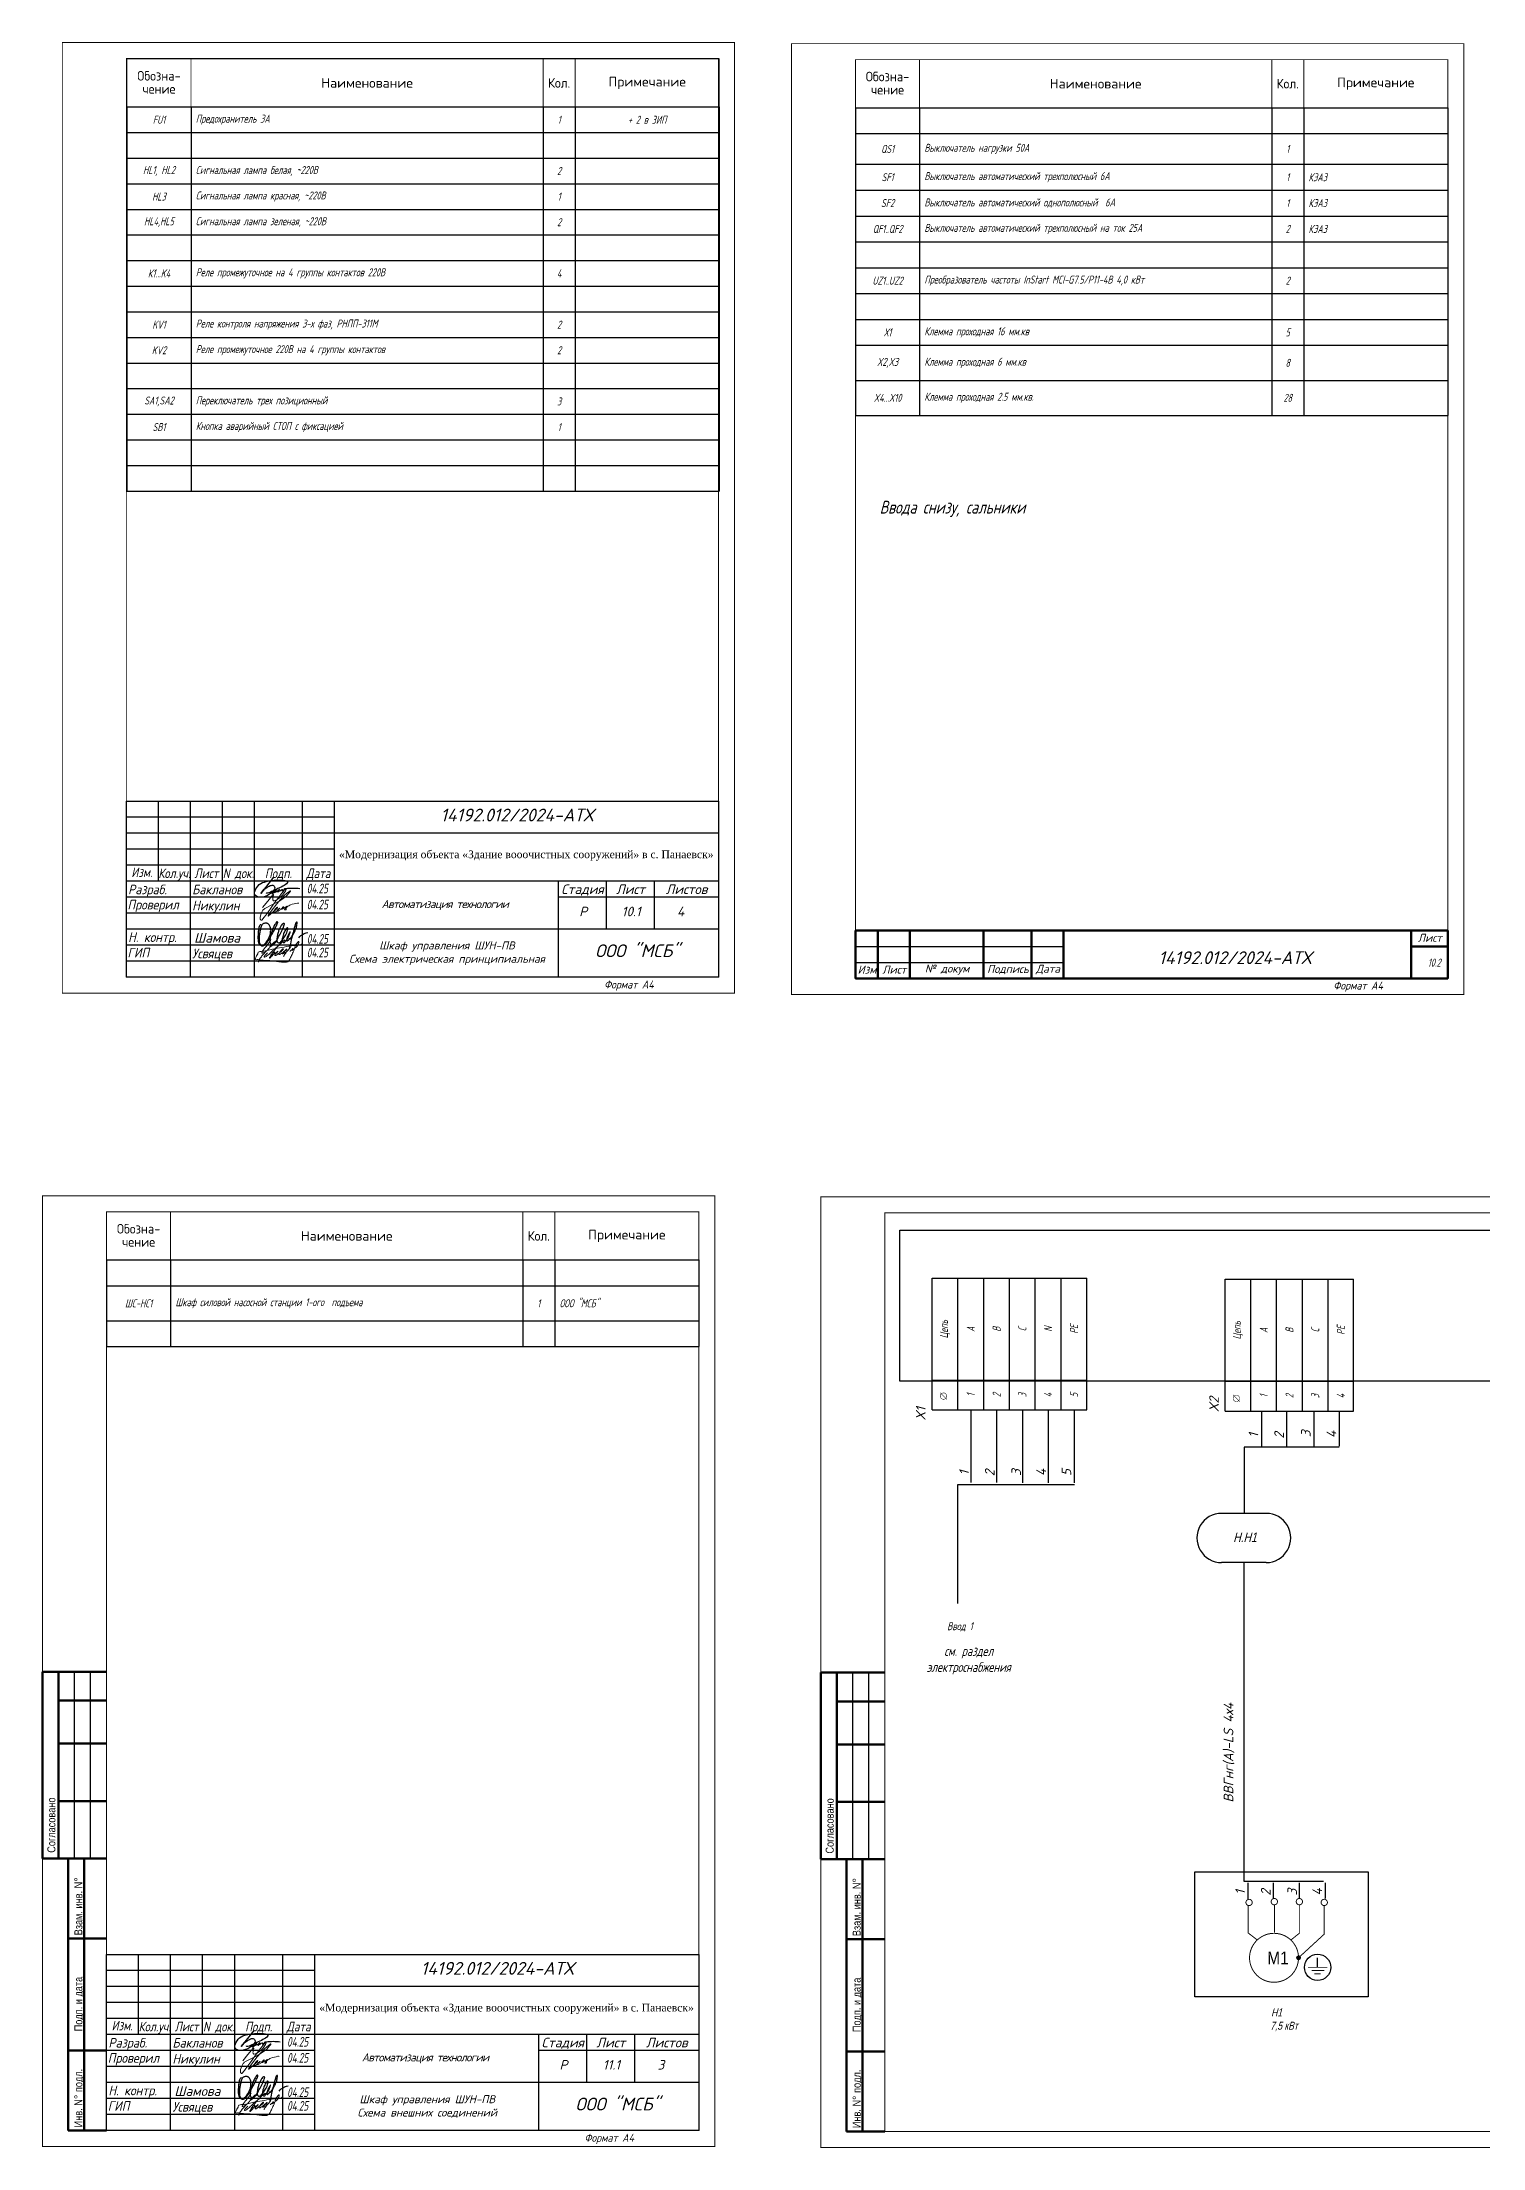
# Model space of a CAD drawing. Header units: millimetres. Extents: x 1510 to 10524, y 7125 to 13164.
# Drawn here: x 3419 to 3869, y 7125 to 7783 of the extents above; entities that cross this region are included whole.
import ezdxf
from ezdxf.enums import TextEntityAlignment as Align

# ---------------------------------------------------------------- set-up
doc = ezdxf.new("R2010")
doc.units = ezdxf.units.MM
doc.header["$LTSCALE"] = 4
doc.set_wipeout_variables(frame=1)
doc.linetypes.add('DASHED', pattern=[0.75, 0.5, -0.25])
doc.linetypes.add('SolidLine', pattern=[0])
for name, color, linetype, lineweight in [('25', 6, 'Continuous', 25), ('60', 7, 'Continuous', 60), ('SHTAMP', 7, 'SolidLine', 25), ('Логотип', 7, 'Continuous', 20), ('Основеая', 5, 'Continuous', 60)]:
    doc.layers.add(name, color=color, linetype=linetype, lineweight=lineweight)
for name, color, linetype in [('SYMS', 7, 'Continuous'), ('Вспомогательная', 1, 'Continuous'), ('Текст', 2, 'Continuous')]:
    doc.layers.add(name, color=color, linetype=linetype)
doc.styles.add('Geniso25.100.15', font='geniso.shx', dxfattribs={"oblique": 15, "height": 2.5})
doc.styles.add('GOST 2.304', font='ARIALN.TTF', dxfattribs={"height": 3.5})
doc.styles.add('ISOCPEUR', font='isocpeui.ttf')
doc.styles.add('SC', font='wromrusc.shx', dxfattribs={"width": 0.8, "height": 2.5})
doc.styles.add('Simplex00.10.00', font='simplex.shx')
doc.styles.add('Simplex25.085.15', font='', dxfattribs={"width": 0.85, "oblique": 15, "height": 2.5})
doc.styles.add('Simplex30.100.00', font='simplex.shx', dxfattribs={"height": 3})
doc.styles.add('ГОСТ', font='isocpeur.ttf', dxfattribs={"oblique": 15})
doc.styles.add('Стиль мой-1', font='', dxfattribs={"width": 0.85, "oblique": 15, "height": 2.5})
doc.styles.get('Simplex25.085.15').set_extended_font_data('GOST type A')
doc.styles.get('Стиль мой-1').set_extended_font_data('GOST type A')

# ---------------------------------------------------------------- blocks, each defined once
blk = doc.blocks.new('*U12')
at = {"color": 0, "linetype": 'Continuous', "lineweight": -2, "const_width": 0.3}
blk.add_lwpolyline([(0, -15), (185, -15), (185, 0), (0, 0)], close=True, dxfattribs=at)
at = {"color": 0, "linetype": 'Continuous', "lineweight": -2, "ltscale": 0.85, "const_width": 0.3}
for points in [[(20, 0), (20, -15)], [(130, 0), (130, -15)], [(140, 0), (140, -15)]]:
    blk.add_lwpolyline(points, dxfattribs=at)
at = {"color": 0, "linetype": 'Continuous', "ltscale": 10, "style": 'Simplex30.100.00', "width": 0.9}
for s, p in [('Обозна-', (10, -5.26)), ('Кол.', (135, -7.5)), ('чение', (10, -9.37))]:
    blk.add_text(s, height=3, dxfattribs=at).set_placement(p, align=Align.MIDDLE)
at = {"color": 0, "linetype": 'Continuous', "ltscale": 10, "style": 'Simplex30.100.00'}
for s, p in [('Наименование', (75, -7.5)), ('Примечание', (162.5, -7.5))]:
    blk.add_text(s, height=3, dxfattribs=at).set_placement(p, align=Align.MIDDLE)
blk = doc.blocks.new('*T238')
at = {"color": 0, "linetype": 'ByBlock', "lineweight": -2, "transparency": 16777216}
for p, q in [((0, 0), (185, 0)), ((0, 0), (0, -120)), ((20, 0), (20, -120)), ((130, 0), (130, -120)), ((140, 0), (140, -120)), ((185, 0), (185, -120)), ((0, -8), (185, -8)), ((0, -16), (185, -16)), ((0, -24), (185, -24)), ((0, -32), (185, -32)), ((0, -40), (185, -40)), ((0, -48), (185, -48)), ((0, -56), (185, -56)), ((0, -64), (185, -64)), ((0, -72), (185, -72)), ((0, -80), (185, -80)), ((0, -88), (185, -88)), ((0, -96), (185, -96)), ((0, -104), (185, -104)), ((0, -112), (185, -112)), ((0, -120), (185, -120))]:
    blk.add_line(p, q, dxfattribs=at)
at = {"color": 0, "linetype": 'Continuous', "lineweight": -2, "transparency": 16777216, "char_height": 2.5, "style": 'Simplex25.085.15'}
for s, insert, width, attachment_point in [('FU1', (10, -4), 17, 5), ('Предохранитель 3А', (21.5, -4), 107, 4), ('1', (135, -4), 7, 5), ('+ 2 в ЗИП', (162.5, -4), 42, 5), ('HL1, HL2', (10, -20), 17, 5), ('Сигнальная лампа белая, ~220B', (21.5, -20), 107, 4), ('2', (135, -20), 7, 5), ('HL3', (10, -28), 17, 5), ('Сигнальная лампа красная, ~220B', (21.5, -28), 107, 4), ('1', (135, -28), 7, 5), ('HL4,HL5', (10, -36), 17, 5), ('Сигнальная лампа зеленая, ~220B', (21.5, -36), 107, 4), ('2', (135, -36), 7, 5), ('К1...K4', (10, -52), 17, 5), ('Реле промежуточное на 4 группы контактов 220В', (21.5, -52), 107, 4), ('4', (135, -52), 7, 5), ('KV1', (10, -68), 17, 5), ('Реле контроля напряжения 3-х фаз, РНПП-311M', (21.5, -68), 107, 4), ('2', (135, -68), 7, 5), ('KV2', (10, -76), 17, 5), ('Реле промежуточное 220В на 4 группы контактов', (21.5, -76), 107, 4), ('2', (135, -76), 7, 5), ('SA1,SA2', (10, -92), 17, 5), ('Переключатель трех позиционный', (21.5, -92), 107, 4), ('3', (135, -92), 7, 5), ('Кнопка аварийный СТОП с фиксацией', (21.5, -100), 107, 4), ('SB1', (10, -100), 17, 5), ('1', (135, -100), 7, 5)]:
    blk.add_mtext(s, dxfattribs=dict(at, insert=insert, width=width, attachment_point=attachment_point))
blk = doc.blocks.new('Формат А4')
at = {"color": 0, "linetype": 'Continuous', "const_width": 0.3}
for points in [[(0, 0), (210, 0), (210, -297), (0, -297)], [(20, -292), (20, -5), (205, -5), (205, -292)]]:
    blk.add_lwpolyline(points, close=True, dxfattribs=at)
at = {"color": 0, "linetype": 'Continuous', "style": 'Geniso25.100.15', "oblique": 15}
blk.add_text('Формат А4', height=2.5, dxfattribs=at).set_placement((177, -294.25), align=Align.MIDDLE_CENTER)
blk = doc.blocks.new('*T239')
at = {"color": 0, "linetype": 'ByBlock', "lineweight": -2, "transparency": 16777216}
for p, q in [((0, 0), (185, 0)), ((0, 0), (0, -96.11)), ((20, 0), (20, -96.11)), ((130, 0), (130, -96.11)), ((140, 0), (140, -96.11)), ((185, 0), (185, -96.11)), ((0, -8.08), (185, -8.08)), ((0, -17.68), (185, -17.68)), ((0, -25.76), (185, -25.76)), ((0, -33.84), (185, -33.84)), ((0, -41.92), (185, -41.92)), ((0, -50), (185, -50)), ((0, -58.08), (185, -58.08)), ((0, -66.16), (185, -66.16)), ((0, -74.24), (185, -74.24)), ((0, -85.18), (185, -85.18)), ((0, -96.11), (185, -96.11))]:
    blk.add_line(p, q, dxfattribs=at)
at = {"color": 0, "linetype": 'Continuous', "lineweight": -2, "transparency": 16777216, "char_height": 2.5, "style": 'Simplex25.085.15'}
for s, insert, width, attachment_point in [('QS1', (10, -12.88), 17, 5), ('Выключатель нагрузки 50А', (21.5, -12.88), 107, 4), ('1', (135, -12.88), 7, 5), ('SF1', (10, -21.72), 17, 5), ('Выключатель автоматический трехполюсный 6А ', (21.5, -21.72), 107, 4), ('1', (135, -21.72), 7, 5), ('КЭАЗ', (141.5, -21.72), 42, 4), ('SF2', (10, -29.8), 17, 5), ('Выключатель автоматический однополюсный  6А', (21.5, -29.8), 107, 4), ('1', (135, -29.8), 7, 5), ('КЭАЗ', (141.5, -29.8), 42, 4), ('QF1..QF2', (10, -37.88), 17, 5), ('Выключатель автоматический трехполюсный на ток 25А', (21.5, -37.88), 107, 4), ('2', (135, -37.88), 7, 5), ('КЭАЗ', (141.5, -37.88), 42, 4), ('Преобразователь частоты InStart MCI-G7.5/P11-4B 4,0 кВт', (21.5, -54.04), 107, 4), ('UZ1..UZ2', (10, -54.04), 17, 5), ('2', (135, -54.04), 7, 5), ('Х1', (10, -70.2), 17, 5), ('Клемма проходная 16 мм.кв', (21.5, -70.2), 107, 4), ('5', (135, -70.2), 7, 5), ('X2,X3', (10, -79.71), 17, 5), ('Клемма проходная 6 мм.кв', (21.5, -79.71), 107, 4), ('8', (135, -79.71), 7, 5), ('X4...X10', (10, -90.64), 17, 5), ('Клемма проходная 2.5 мм.кв.', (21.5, -90.64), 107, 4), ('28', (135, -90.64), 7, 5)]:
    blk.add_mtext(s, dxfattribs=dict(at, insert=insert, width=width, attachment_point=attachment_point))
blk = doc.blocks.new('*T240')
at = {"color": 0, "linetype": 'ByBlock', "lineweight": -2, "transparency": 16777216}
for p, q in [((0, 0), (185, 0)), ((0, 0), (0, -27.1)), ((20, 0), (20, -27.1)), ((130, 0), (130, -27.1)), ((140, 0), (140, -27.1)), ((185, 0), (185, -27.1)), ((0, -8.08), (185, -8.08)), ((0, -19.02), (185, -19.02)), ((0, -27.1), (185, -27.1))]:
    blk.add_line(p, q, dxfattribs=at)
at = {"color": 0, "linetype": 'Continuous', "lineweight": -2, "transparency": 16777216, "char_height": 2.5, "style": 'Simplex25.085.15'}
for s, insert, width, attachment_point in [('ШС-НС1', (10, -13.55), 17, 5), ('Шкаф силовой насосной станции 1-ого  подъема', (21.5, -13.55), 107, 4), ('1', (135, -13.55), 7, 5), ('ООО "МСБ"', (141.5, -13.55), 42, 4)]:
    blk.add_mtext(s, dxfattribs=dict(at, insert=insert, width=width, attachment_point=attachment_point))
blk = doc.blocks.new('Формат А3')
at = {"color": 0, "linetype": 'Continuous', "const_width": 0.3}
for points in [[(-420, 297), (0, 297), (0, 0), (-420, 0)], [(-400, 5), (-400, 292), (-5, 292), (-5, 5)]]:
    blk.add_lwpolyline(points, close=True, dxfattribs=at)
at = {"color": 0, "linetype": 'Continuous', "style": 'Simplex00.10.00', "oblique": 15}
blk.add_text('Формат А3', height=2.5, dxfattribs=at).set_placement((-33.67, 2.75), align=Align.MIDDLE_CENTER)
blk = doc.blocks.new('*T422')
at = {"color": 0, "linetype": 'ByBlock', "lineweight": -2, "transparency": 16777216}
for p, q in [((0, 0), (0, 41.14)), ((0, 41.14), (48.32, 41.14)), ((8, 0), (8, 41.14)), ((16.08, 0), (16.08, 41.14)), ((24.16, 0), (24.16, 41.14)), ((32.16, 0), (32.16, 41.14)), ((40.24, 0), (40.24, 41.14)), ((48.32, 0), (48.32, 41.14)), ((0, 9.29), (48.32, 9.29))]:
    blk.add_line(p, q, dxfattribs=at)
at = {"color": 0, "lineweight": -2, "transparency": 16777216}
blk.add_line((0, 0), (48.32, 0), dxfattribs=at)
at = {"color": 0, "linetype": 'Continuous', "lineweight": -2, "transparency": 16777216, "char_height": 2.5, "attachment_point": 5, "rotation": 90, "style": 'Simplex25.085.15'}
for s, insert, width in [('Цепь', (4, 25.21), 28.8496), ('C', (28.16, 25.21), 28.8496), ('N', (36.2, 25.21), 28.8496), ('PE', (44.28, 25.21), 28.8496), ('A', (12.04, 25.21), 28.8496), ('B', (20.12, 25.21), 28.8496), ('1', (12.04, 4.64), 6.286), ('2', (20.12, 4.64), 6.286), ('3', (28.16, 4.64), 6.286), ('4', (36.2, 4.64), 6.286), ('5', (44.28, 4.64), 6.286)]:
    blk.add_mtext(s, dxfattribs=dict(at, insert=insert, width=width))
blk = doc.blocks.new('Клеммное соединение')
at = {"linetype": 'Continuous'}
blk.add_wipeout([(0, -1), (-0.44, -0.9), (-0.6, -0.8), (-0.71, -0.7), (-0.8, -0.6), (-0.87, -0.5), (-0.92, -0.4), (-0.95, -0.3), (-0.98, -0.2), (-0.99, -0.1), (-0.99, 0), (-0.99, 0.1), (-0.98, 0.2), (-0.95, 0.3), (-0.92, 0.4), (-0.87, 0.5), (-0.8, 0.6), (-0.71, 0.7), (-0.6, 0.8), (-0.44, 0.9), (0, 1), (0.44, 0.9), (0.6, 0.8), (0.71, 0.7), (0.8, 0.6), (0.87, 0.5), (0.92, 0.4), (0.95, 0.3), (0.98, 0.2), (0.99, 0.1), (1, 0), (0.99, -0.1), (0.98, -0.2), (0.95, -0.3), (0.92, -0.4), (0.87, -0.5), (0.8, -0.6), (0.71, -0.7), (0.6, -0.8), (0.44, -0.9)], dxfattribs=at)
at = {"color": 0, "linetype": 'Continuous', "lineweight": -2, "const_width": 0.15}
blk.add_lwpolyline([(-1.06, -1.06), (1.06, 1.06)], dxfattribs=at)
blk.add_lwpolyline([(-1, 0, 1), (1, 0, 1)], format="xyb", close=True, dxfattribs=at)
blk = doc.blocks.new('*T423')
at = {"color": 0, "linetype": 'ByBlock', "lineweight": -2, "transparency": 16777216}
for p, q in [((0, 0), (0, 41.14)), ((0, 41.14), (40.16, 41.14)), ((8, 0), (8, 41.14)), ((16.08, 0), (16.08, 41.14)), ((24.16, 0), (24.16, 41.14)), ((32.16, 0), (32.16, 41.14)), ((40.16, 0), (40.16, 41.14)), ((0, 9.29), (40.16, 9.29))]:
    blk.add_line(p, q, dxfattribs=at)
at = {"color": 0, "lineweight": -2, "transparency": 16777216}
blk.add_line((0, 0), (40.16, 0), dxfattribs=at)
at = {"color": 0, "linetype": 'Continuous', "lineweight": -2, "transparency": 16777216, "char_height": 2.5, "attachment_point": 5, "rotation": 90, "style": 'Simplex25.085.15'}
for s, insert, width in [('Цепь', (4, 25.21), 28.8496), ('С', (28.16, 25.21), 28.8496), ('PE', (36.16, 25.21), 28.8496), ('A', (12.04, 25.21), 28.8496), ('B', (20.12, 25.21), 28.8496), ('1', (12.04, 4.64), 6.286), ('2', (20.12, 4.64), 6.286), ('3', (28.16, 4.64), 6.286), ('4', (36.16, 4.64), 6.286)]:
    blk.add_mtext(s, dxfattribs=dict(at, insert=insert, width=width))
blk = doc.blocks.new('A$C7B7E4D35')
at = {"linetype": 'Continuous', "ltscale": 0.6}
for points in [[(21.61, 15.36), (7.71, 15.36)], [(21.61, 0), (7.71, 0)]]:
    blk.add_lwpolyline(points, dxfattribs=at)
for centre, start, end in [((7.68, 7.68), 89.75797, 270.24203), ((21.64, 7.68), 269.75797, 90.24203)]:
    blk.add_arc(centre, 7.68, start, end, dxfattribs=at)
blk = doc.blocks.new('A$C67075CCA')
at = {"layer": 'Логотип', "color": 145, "lineweight": 15}
for points in [[(4.88, 7.15), (4.1, 5.86), (2.99, 4.52), (2.4, 3.68), (2.24, 3.43), (2.06, 3.04), (2.09, 2.83), (2.4, 2.91), (3.21, 3.31), (4.29, 4.43), (5.38, 5.75), (5.81, 6.13), (6.33, 6.54), (6.55, 6.54), (5.84, 5.79), (5.18, 5.15), (4.56, 4.72)], [(3.85, 2.96), (3.53, 2.68), (3.08, 2.24), (2.83, 1.9), (2.75, 1.71), (2.79, 1.65), (2.95, 1.64), (3.35, 1.85), (4.3, 2.56), (5.36, 3.53), (7.27, 5.24), (8.03, 6.02), (8.99, 6.81), (9.2, 6.98), (9.24, 7.01), (9.25, 6.99), (9.21, 6.9), (8.53, 6.44), (7.95, 5.92), (7.42, 5.36), (7.06, 5), (6.35, 4.19), (5.74, 3.39), (5.13, 2.67), (4.85, 2.31), (4.82, 2.18), (5.11, 2.48), (5.52, 3.04), (5.85, 3.26), (6, 3.24), (6, 3.11), (5.91, 2.85), (5.34, 2.13), (5.01, 1.71), (4.71, 1.42), (4.56, 1.3), (4.41, 1.33), (4.46, 1.45), (4.98, 2.24), (5.36, 2.86), (5.72, 3.19), (5.88, 3.25), (6.02, 3.24), (6.01, 3.12), (5.9, 2.8), (5.69, 2.53), (6.01, 2.74), (6.37, 2.96), (6.66, 3.1), (6.9, 3.35), (7.01, 3.43), (6.51, 2.86), (6.32, 2.66), (6.17, 2.44), (6.09, 2.28), (6.13, 2.11), (6.38, 2.15), (6.94, 2.57), (7.7, 3.08), (8.14, 3.43), (8.54, 3.78), (8.69, 3.97), (8.74, 4.1), (8.74, 4.22), (8.66, 4.24), (8.5, 4.12), (8.16, 3.8), (7.63, 3.18), (7.39, 2.73), (7.35, 2.5), (7.41, 2.44), (7.86, 2.6), (8.91, 3.21), (9.49, 3.64), (9.77, 3.84), (9.86, 4.07), (9.83, 4.12), (9.5, 3.85), (9.17, 3.56), (8.65, 3.08), (8.43, 2.78), (8.45, 2.66), (8.58, 2.67), (8.85, 2.79), (9.04, 2.91), (9.31, 3.07), (10.08, 3.6), (10.49, 4.02), (10.78, 4.43), (10.95, 4.69), (10.77, 4.55), (10.55, 4.25), (9.5, 2.9), (8.83, 1.86)], [(14.68, 5.88), (14.59, 5.72), (14.32, 5.54), (13.9, 5.39), (12.32, 5.25), (10.52, 5.01), (7.58, 4.53), (4.57, 3.92), (2.69, 3.51), (0.99, 3.21), (0.97, 3.2), (0.91, 3.09), (0.75, 2.64), (0.39, 2.01), (0.17, 1.5), (0, 1.08), (0.06, 0.83), (0.58, 0.87), (0.94, 0.82), (2.5, 0.66), (6.63, 0.27), (7.37, 0.17), (8.98, 0.01), (9.73, 0.04), (10.43, 0.44), (11, 1.49), (11.66, 2.81), (12.3, 4.37), (12.76, 5.66), (13.17, 6.18), (13.37, 6.43), (13.51, 6.47), (13.61, 6.44), (13.65, 6.35), (13.6, 6.17), (13.32, 5.44), (12.94, 4.91), (12.31, 4.31), (12.02, 4.04), (11.74, 3.86), (11.47, 3.65), (11.51, 3.77), (11.6, 3.93), (11.7, 4.03), (11.81, 4.16), (11.84, 4.27), (11.84, 4.31), (11.73, 4.27), (11.59, 4.09), (11.5, 3.97), (11.22, 3.77), (11.07, 3.64), (10.85, 3.5), (10.75, 3.43)], [(0.98, 0.05), (0.95, 0.22), (1.03, 0.5), (1.34, 1.02), (2.08, 1.97), (2.48, 2.42), (3.02, 3.02), (3.29, 3.36), (3.48, 3.5)]]:
    blk.add_spline(points, degree=3, dxfattribs=at)
blk = doc.blocks.new('Подпись Шамова')
for points in [[(107, 385), (99, 387), (86, 381), (75, 364), (65, 338), (55, 284), (48, 215), (46, 134), (49, 94), (69, 32), (78, 25), (108, 14), (122, 16), (163, 38), (191, 65), (217, 102), (244, 149), (265, 206), (271, 234), (274, 270), (273, 296), (270, 326), (260, 362), (248, 381), (236, 397), (222, 405), (205, 412), (179, 412), (156, 407), (137, 399), (123, 385), (114, 371), (98, 331), (91, 301), (81, 261), (76, 231), (70, 193), (67, 137), (69, 83), (70, 67), (89, 27), (94, 19), (110, 10), (127, 5), (150, 12), (175, 30), (198, 55), (219, 84), (236, 110), (268, 163), (302, 226), (344, 304), (377, 367), (394, 404), (398, 416), (399, 425), (396, 432), (389, 435), (378, 433), (369, 421), (358, 404), (338, 370), (320, 333), (309, 305), (297, 272), (287, 240), (278, 206), (271, 180), (261, 145), (259, 113), (259, 82), (262, 59), (275, 38), (288, 31), (305, 31), (332, 50), (373, 98), (405, 145), (463, 257), (505, 345), (517, 386), (518, 400), (512, 408), (502, 408), (488, 402), (470, 383), (441, 337), (420, 290), (400, 227), (385, 162), (382, 113), (385, 91), (391, 76), (403, 65), (417, 60), (437, 65), (458, 84), (474, 100), (541, 197), (560, 241), (575, 291), (580, 316), (578, 325), (572, 328), (565, 327), (557, 322), (552, 313), (528, 278), (507, 242), (494, 202), (480, 149), (477, 118), (483, 84), (489, 70), (500, 65), (519, 68), (532, 83), (559, 113), (582, 150), (598, 184), (610, 219), (619, 246), (621, 253), (621, 257), (618, 258), (616, 256), (613, 251), (579, 193), (564, 154), (559, 123), (556, 100), (561, 94), (568, 93), (573, 95), (580, 98), (596, 116), (608, 140), (610, 143), (610, 138), (611, 130), (620, 131), (631, 140), (633, 149), (689, 232), (730, 320), (742, 387), (749, 421), (743, 428), (736, 429), (726, 426), (716, 410), (699, 343), (680, 266), (659, 194), (643, 127), (622, 22), (609, -30)], [(777, 150), (800, 186), (853, 220), (894, 238), (935, 243)]]:
    blk.add_open_spline(points, degree=3)
blk = doc.blocks.new('A$C29F847F9')
at = {"color": 152, "ltscale": 1.2, "true_color": 0x2776bb}
for points in [[(72.37, 39.99), (68.43, 34.92), (69.46, 36.25), (70.34, 36.77), (71.05, 37.19, -0.161841), (72.21, 37.44, -0.186099), (72.48, 37.3, -0.075514), (72.68, 36.98, -0.216259), (72.68, 36.26, -0.120334), (71.72, 35.04, -0.109582), (69.08, 33.77, -0.149262), (67.29, 33.89, -0.221189), (66.44, 34.77, -0.16991), (66.44, 35.31, -0.086161), (67.49, 37.2, -0.173054), (69.54, 38.45, -0.059791), (73.56, 39.07, -0.04244), (76.04, 38.93, -0.162135), (76.72, 38.52, -0.37027), (76.72, 38.26, -0.102303), (75.24, 37.11, -0.004186), (71.29, 35.23, -0.088346), (70.48, 35.01, -0.042303), (70.22, 35.01, -0.246683), (70.04, 35.13, -0.460105)], [(72.59, 36.07, 0.022452), (72.32, 35.71, 0.097345), (71.81, 35.01, 0.63499), (71.97, 34.88, -1.190143)], [(71.97, 34.88), (72.21, 34.98, 0.188512), (73.19, 35.92, 0.453926), (73.14, 36.03, 0.310824), (73.04, 36, -0.174295), (72.95, 35.95, 0.334422), (72.41, 35.32, 0.590758), (72.56, 35.23, 0.045009), (73.65, 35.7, 0.07665), (74.17, 35.97, 0.482644), (74.21, 36.09, 0.366251), (74.05, 36.04, 0.060409), (73.69, 35.56, 0.357599), (73.7, 35.41, 0.358337), (73.82, 35.4, -0.011147), (74.32, 35.73, -0.051922), (75.05, 36.13, -0.478557), (75.22, 35.99, -0.265314), (75.14, 35.79, 0.591196), (75.16, 35.65, 0.280952), (75.4, 35.76, -0.013193), (75.69, 36.03, -0.432577), (75.85, 35.95, -1.613204)], [(72.85, 36.14), (72.59, 36.07, 2.56207)], [(75.85, 35.95), (75.82, 36.07, -0.010959), (75.79, 36.2, -0.234724), (75.82, 36.33, -0.184073), (76.01, 36.42, -0.003337), (76.21, 36.44, -0.058082), (80.63, 36.46, 0.074997)]]:
    blk.add_lwpolyline(points, format="xyb", dxfattribs=at)
blk = doc.blocks.new('A$C79DB0C6F')
at = {"color": 152, "lineweight": 20, "true_color": 0x2956c7}
for points in [[(613, 746, -0.73312), (607, 741), (578, 719), (540, 673), (510, 639), (452, 562), (361, 439), (272, 310), (180, 180), (132, 119), (97, 71), (35, 2, -0.100988), (31, 1, -0.161834), (23, 1, -0.001469), (16, 3, -0.175359), (8, 9, -0.045194), (3, 19, -0.086422), (1, 31), (0, 75), (4, 97), (17, 132), (39, 191), (66, 238, -0.087354), (124, 286), (297, 376), (390, 422), (472, 467), (542, 515), (629, 585), (700, 662), (721, 689, 0.098126), (728, 705, 0.455827), (726, 708, 0.15115), (723, 707, 0.051196), (709, 698), (634, 638), (578, 590), (485, 496), (397, 395), (262, 219), (199, 130), (191, 107, 0.114927), (191, 102, 0.234495), (193, 99, 0.374813), (198, 100), (243, 133), (305, 192), (351, 233), (381, 260), (407, 288), (415, 299, 0.118842), (418, 307, 0.254739), (417, 310, 0.245642), (414, 310, 0.022403), (406, 305), (401, 300), (384, 285), (371, 271), (333, 222), (322, 200), (319, 187, 0.212582), (320, 178, 0.263419), (328, 175, 0.109136), (338, 178, -0.005821), (353, 187), (382, 210), (423, 243), (451, 265), (472, 282), (472, 282), (473, 283, 0.390176), (473, 285, 0.271409), (470, 286, 0.034608), (467, 285, 0.081315), (453, 276, 0.016447), (419, 244, 0.122885), (409, 227, 0.174246), (409, 222, 0.181996), (414, 216, 0.324797), (441, 221), (510, 263), (549, 296), (566, 313, 0.257376), (567, 320, 0.432429), (561, 323, 0.070085), (552, 319, 0.079528), (546, 313, 0.004304), (533, 298, -0.01347), (516, 277, 0.221294), (513, 266, 0.154784), (515, 262, 0.251335), (518, 261, 0.054773), (526, 263, 0.035588), (554, 277, -0.002299), (606, 309, 0.060578), (637, 333), (628, 324), (624, 300), (622, 262, -0.152366), (616, 250, -0.170899), (608, 245, -0.141236), (599, 245, -0.175613), (587, 254, -0.291557), (598, 278, 0.049563), (614, 289, -0.05737), (648, 319, -0.045914), (729, 368, -0.02907), (899, 411, -0.09752), (930, 409, -2.988942)], [(56, 303), (180, 453), (301, 609, -0.646336), (318, 605, -0.134175), (315, 574), (301, 515, 0.147399), (303, 488, 0.115209), (314, 470, 0.261253), (330, 466, 0.00194), (381, 479), (453, 526), (512, 572), (534, 596), (604, 693), (620, 736, 0.517761), (613, 746, -0.712166)]]:
    blk.add_lwpolyline(points, format="xyb", dxfattribs=at)

msp = doc.modelspace()

# ---------------------------------------------------------------- linework, layer by layer
at = {"ltscale": 1.2}
msp.add_lwpolyline([(3779.22, 7211.6), (3833.44, 7211.6), (3833.44, 7172.55), (3779.22, 7172.55)], close=True, dxfattribs=at)
at = {"color": 0, "linetype": 'DASHED', "const_width": 0.298}
for points in [[(3796.21, 7201.02, 1), (3796.21, 7202.98, 1)], [(3804.1, 7201.27, 1), (3804.1, 7203.23, 1)], [(3811.92, 7201.27, 1), (3811.92, 7203.23, 1)], [(3819.7, 7201.03, 1), (3819.7, 7202.99, 1)]]:
    msp.add_lwpolyline(points, format="xyb", close=True, dxfattribs=at)
msp.add_lwpolyline([(3795.89, 7200.93), (3795.89, 7201.17)], dxfattribs=at)
at = {"linetype": 'Continuous', "const_width": 0.298}
for points in [[(3795.89, 7201.07), (3795.89, 7192.42)], [(3804.14, 7201.36), (3804.14, 7192.56)], [(3814.65, 7181.73), (3820.62, 7181.73)], [(3815.78, 7180.73), (3819.76, 7180.73)], [(3816.64, 7179.68), (3818.63, 7179.68)]]:
    msp.add_lwpolyline(points, dxfattribs=at)
at = {"color": 0, "linetype": 'Continuous', "const_width": 0.298}
for points in [[(3811.92, 7201.27), (3811.92, 7192.22), (3811.92, 7192.22)], [(3819.7, 7201.03), (3819.7, 7192.04), (3819.7, 7192.04)]]:
    msp.add_lwpolyline(points, dxfattribs=at)
at = {"linetype": 'ByBlock', "const_width": 0.3}
for points in [[(3795.85, 7192.53), (3798.77, 7190.28)], [(3812.05, 7192.48), (3809.28, 7190.26)], [(3819.72, 7192.12), (3811.66, 7184.71)]]:
    msp.add_lwpolyline(points, dxfattribs=at)
msp.add_lwpolyline([(3796.36, 7184.71, 1), (3811.66, 7184.71, 1)], format="xyb", close=True, dxfattribs=at)
at = {"linetype": 'Continuous', "const_width": 0.746}
msp.add_lwpolyline([(3811.29, 7184.71, 1), (3812.04, 7184.71, 1)], format="xyb", close=True, dxfattribs=at)
at = {"ltscale": 1.2}
msp.add_lwpolyline([(3817.63, 7181.73), (3817.63, 7184.7)], dxfattribs=at)
msp.add_circle((3817.63, 7181.73), 4.12, dxfattribs=at)
at = {"layer": '25', "color": 7}
for p, q in [((3429.32, 7215.73), (3429.32, 7274.05)), ((3434.32, 7215.73), (3434.32, 7274.05)), ((3672.46, 7215.48), (3672.46, 7273.8)), ((3677.46, 7215.48), (3677.46, 7273.8))]:
    msp.add_line(p, q, dxfattribs=at)
at = {"layer": '60', "color": 7, "ltscale": 100}
for p, q in [((3419.32, 7274.05), (3439.32, 7274.05)), ((3419.32, 7274.05), (3419.32, 7215.73)), ((3424.32, 7274.05), (3424.32, 7215.73)), ((3662.46, 7273.8), (3682.46, 7273.8)), ((3662.46, 7273.8), (3662.46, 7215.48)), ((3667.46, 7273.8), (3667.46, 7215.48)), ((3424.32, 7265.08), (3439.32, 7265.08)), ((3667.46, 7264.83), (3682.46, 7264.83)), ((3424.32, 7251.62), (3439.32, 7251.62)), ((3667.46, 7251.37), (3682.46, 7251.37)), ((3424.32, 7233.67), (3439.32, 7233.67)), ((3667.46, 7233.42), (3682.46, 7233.42)), ((3419.32, 7215.73), (3439.32, 7215.73)), ((3439.32, 7215.73), (3426.32, 7215.73)), ((3662.46, 7215.48), (3682.46, 7215.48)), ((3682.46, 7215.48), (3669.46, 7215.48))]:
    msp.add_line(p, q, dxfattribs=at)
at = {"layer": '60', "color": 7, "lineweight": 60}
for p, q in [((3427.32, 7130.73), (3427.32, 7215.73)), ((3427.32, 7215.73), (3439.32, 7215.73)), ((3432.32, 7130.73), (3432.32, 7215.73)), ((3670.46, 7130.48), (3670.46, 7215.48)), ((3670.46, 7215.48), (3682.46, 7215.48)), ((3675.46, 7130.48), (3675.46, 7215.48)), ((3427.32, 7190.73), (3439.32, 7190.73)), ((3670.46, 7190.48), (3682.46, 7190.48)), ((3427.32, 7155.73), (3439.32, 7155.73)), ((3670.46, 7155.48), (3682.46, 7155.48)), ((3439.32, 7130.73), (3427.32, 7130.73)), ((3682.46, 7130.48), (3670.46, 7130.48))]:
    msp.add_line(p, q, dxfattribs=at)
at = {"layer": 'SHTAMP', "color": 0}
for points in [[(3445.48, 7546.02), (3630.48, 7546.02), (3630.48, 7491.02), (3445.48, 7491.02), (3445.48, 7546.02)], [(3455.48, 7521.02), (3455.48, 7546.02)], [(3465.48, 7491.02), (3465.48, 7546.02)], [(3475.48, 7521.02), (3475.48, 7546.02)], [(3485.48, 7491.02), (3485.48, 7546.02)], [(3500.48, 7491.02), (3500.48, 7546.02)], [(3510.48, 7491.02), (3510.48, 7546.02)], [(3510.48, 7541.02), (3445.48, 7541.02)], [(3510.48, 7536.02), (3445.48, 7536.02)], [(3630.48, 7536.02), (3510.48, 7536.02)], [(3510.48, 7531.02), (3445.48, 7531.02)], [(3510.48, 7526.02), (3445.48, 7526.02)], [(3630.48, 7521.02), (3445.48, 7521.02)], [(3580.48, 7491.02), (3580.48, 7521.02)], [(3595.48, 7506.02), (3595.48, 7521.02)], [(3610.48, 7506.02), (3610.48, 7521.02)], [(3510.48, 7516.02), (3445.48, 7516.02)], [(3630.48, 7516.02), (3580.48, 7516.02)], [(3510.48, 7511.02), (3445.48, 7511.02)], [(3510.48, 7506.02), (3445.48, 7506.02)], [(3510.48, 7501.02), (3445.48, 7501.02)], [(3630.48, 7506.02), (3510.48, 7506.02)], [(3510.48, 7496.02), (3445.48, 7496.02)], [(3439.32, 7185.73), (3624.32, 7185.73), (3624.32, 7130.73), (3439.32, 7130.73), (3439.32, 7185.73)], [(3449.32, 7160.73), (3449.32, 7185.73)], [(3459.32, 7130.73), (3459.32, 7185.73)], [(3469.32, 7160.73), (3469.32, 7185.73)], [(3479.32, 7130.73), (3479.32, 7185.73)], [(3494.32, 7130.73), (3494.32, 7185.73)], [(3504.32, 7130.73), (3504.32, 7185.73)], [(3504.32, 7180.73), (3439.32, 7180.73)], [(3504.32, 7175.73), (3439.32, 7175.73)], [(3504.32, 7170.73), (3439.32, 7170.73)], [(3624.32, 7175.73), (3504.32, 7175.73)], [(3504.32, 7165.73), (3439.32, 7165.73)], [(3624.32, 7160.73), (3439.32, 7160.73)], [(3574.32, 7130.73), (3574.32, 7160.73)], [(3589.32, 7145.73), (3589.32, 7160.73)], [(3604.32, 7145.73), (3604.32, 7160.73)], [(3504.32, 7155.73), (3439.32, 7155.73)], [(3624.32, 7155.73), (3574.32, 7155.73)], [(3504.32, 7150.73), (3439.32, 7150.73)], [(3504.32, 7145.73), (3439.32, 7145.73)], [(3624.32, 7145.73), (3504.32, 7145.73)], [(3504.32, 7140.73), (3439.32, 7140.73)], [(3504.32, 7135.73), (3439.32, 7135.73)]]:
    msp.add_lwpolyline(points, dxfattribs=at)
at = {"layer": 'SYMS', "linetype": 'Continuous', "ltscale": 0.2}
for p, q in [((3709.3, 7355.88), (3709.3, 7333.19)), ((3717.28, 7355.86), (3717.28, 7333.18)), ((3725.47, 7355.79), (3725.47, 7333.1)), ((3733.5, 7355.79), (3733.5, 7333.1)), ((3741.61, 7355.79), (3741.61, 7333.1)), ((3800.08, 7355.34), (3800.08, 7344.19)), ((3807.93, 7355.34), (3807.93, 7344.35)), ((3816.45, 7355.56), (3816.45, 7344.4)), ((3824.31, 7355.56), (3824.31, 7344.57)), ((3795.87, 7208.14), (3795.87, 7203.12)), ((3803.73, 7208.14), (3803.73, 7203.29)), ((3811.91, 7208.14), (3811.91, 7203.21)), ((3819.95, 7208.14), (3819.95, 7203.21))]:
    msp.add_line(p, q, dxfattribs=at)
msp.add_lwpolyline([(3687.12, 7364.81), (3687.12, 7411.99), (4065.28, 7411.99), (4065.34, 7364.81)], close=True, dxfattribs=at)
at = {"layer": 'SYMS', "linetype": 'Continuous', "lineweight": 30, "ltscale": 0.2}
for points in [[(3824.32, 7344.23), (3794.7, 7344.23), (3794.7, 7323.7)], [(3705.18, 7295.4), (3705.18, 7332.54), (3741.71, 7332.54)], [(3819.44, 7208.5), (3794.68, 7208.5), (3794.68, 7308.13)]]:
    msp.add_lwpolyline(points, dxfattribs=at)
at = {"layer": 'Вспомогательная', "color": 7}
for p, q in [((3673.28, 7500.69), (3738.28, 7500.69)), ((3673.28, 7495.69), (3738.28, 7495.69)), ((3673.28, 7490.69), (3738.28, 7490.69))]:
    msp.add_line(p, q, dxfattribs=at)
at = {"layer": 'Основеая', "color": 7}
for p, q in [((3673.28, 7505.69), (3673.28, 7490.69)), ((3858.28, 7505.69), (3673.28, 7505.69)), ((3680.28, 7505.69), (3680.28, 7490.69)), ((3690.28, 7505.69), (3690.28, 7490.69)), ((3713.28, 7505.69), (3713.28, 7490.69)), ((3728.28, 7505.69), (3728.28, 7490.69)), ((3738.28, 7505.69), (3738.28, 7490.69)), ((3846.84, 7505.69), (3846.84, 7490.69)), ((3846.84, 7500.69), (3858.28, 7500.69)), ((3858.28, 7505.69), (3858.28, 7490.69)), ((3858.28, 7490.69), (3673.28, 7490.69))]:
    msp.add_line(p, q, dxfattribs=at)

# ---------------------------------------------------------------- block references
for name, p in [('Формат А4', (3425.48, 7783.02)), ('Формат А4', (3653.28, 7782.69)), ('*U12', (3445.68, 7777.92)), ('*U12', (3673.28, 7777.69)), ('*T238', (3445.68, 7762.92)), ('*T239', (3673.28, 7762.69)), ('Формат А4', (3419.32, 7422.73)), ('Формат А3', (4082.46, 7125.48)), ('*U12', (3439.32, 7417.73)), ('*T240', (3439.32, 7402.73)), ('*T422', (3697.23, 7355.86)), ('*T423', (3788.72, 7355.53))]:
    msp.add_blockref(name, p)
at = {"ltscale": 1.2}
for name, p in [('A$C29F847F9', (3419.08, 7482.33)), ('A$C67075CCA', (3485.77, 7495.71)), ('A$C29F847F9', (3412.93, 7122.04)), ('A$C67075CCA', (3479.62, 7135.41))]:
    msp.add_blockref(name, p, dxfattribs=at)
for name, p, xscale, yscale, zscale in [('A$C79DB0C6F', (3487.3, 7508.88), 0.013, 0.013, 1.3), ('Подпись Шамова', (3485.77, 7500.71), 0.01754436356043352, 0.01754436356043352, 0.01754436356043352), ('A$C79DB0C6F', (3481.14, 7148.59), 0.013, 0.013, 1.3), ('Подпись Шамова', (3479.62, 7140.41), 0.01754436356043352, 0.01754436356043352, 0.01754436356043352)]:
    msp.add_blockref(name, p, dxfattribs=dict(xscale=xscale, yscale=yscale, zscale=zscale))
at = {"linetype": 'Continuous', "ltscale": 0.6}
msp.add_blockref('A$C7B7E4D35', (3779.92, 7308.19), dxfattribs=at)

# ---------------------------------------------------------------- texts
at = {"color": 7, "style": 'SC', "oblique": 15, "width": 0.8}
for s, height, p in [('Н.Н1', 3, (3791.26, 7314.57)), ('7,5 кВт', 2.5, (3802.79, 7162.23)), ('Н1', 2.5, (3803.09, 7166.38))]:
    msp.add_text(s, height=height, dxfattribs=at).set_placement(p)
at = {"linetype": 'Continuous', "style": 'SC', "width": 0.9}
msp.add_text('M1', height=3.98, dxfattribs=at).set_placement((3801.91, 7182.68))
at = {"color": 7, "lineweight": 25, "insert": (3852.03, 7496.85), "char_height": 2.5, "attachment_point": 1, "style": 'Стиль мой-1'}
msp.add_mtext_dynamic_manual_height_columns('10.2', width=5.3031, gutter_width=12.5, heights=[0], dxfattribs=at)
at = {"layer": 'SHTAMP', "color": 0, "style": 'ISOCPEUR'}
for s, height, p in [('14192.012/2024-АТХ', 4, (3567.49, 7539.72)), ('Р', 3, (3588.18, 7510.08)), ('10.1', 3, (3603.18, 7510.08)), ('4', 3, (3618.64, 7510.08)), ('ООО "МСБ"', 4, (3605.14, 7497.32)), ('14192.012/2024-АТХ', 4, (3791.8, 7495.15)), ('14192.012/2024-АТХ', 4, (3561.34, 7179.42)), ('Р', 3, (3582.02, 7149.78)), ('11.1', 3, (3597.02, 7149.78)), ('3', 3, (3612.49, 7149.78)), ('ООО "МСБ"', 4, (3598.98, 7137.02))]:
    msp.add_text(s, height=height, dxfattribs=at).set_placement(p, align=Align.CENTER)
at = {"layer": 'SHTAMP', "color": 0, "style": 'ISOCPEUR', "width": 0.9}
for s, p in [('Разраб.', (3446.05, 7518.46)), ('Бакланов', (3466.05, 7518.46)), ('Никулин', (3466.05, 7513.46)), ('Н. контр.', (3446.05, 7503.56)), ('Усвяцев', (3466.05, 7498.46)), ('Разраб.', (3439.89, 7158.16)), ('Бакланов', (3459.89, 7158.16)), ('Никулин', (3459.89, 7153.16)), ('Н. контр.', (3439.89, 7143.26)), ('Усвяцев', (3459.89, 7138.16))]:
    msp.add_text(s, height=3, dxfattribs=at).set_placement(p, align=Align.MIDDLE_LEFT)
at = {"layer": 'SHTAMP', "color": 0, "style": 'ISOCPEUR', "width": 0.829916}
for p, p2 in [((3447.05, 7522.33), (3453.62, 7522.33)), ((3440.89, 7162.04), (3447.47, 7162.04))]:
    msp.add_text('Изм.', height=3, dxfattribs=at).set_placement(p, p2, align=Align.FIT)
at = {"layer": 'SHTAMP', "color": 0, "style": 'ISOCPEUR'}
for s, width, p in [('Кол.уч.', 0.829916, (3460.48, 7523.52)), ('Лист', 0.829916, (3470.48, 7523.52)), ('N док.', 0.829916, (3480.48, 7523.52)), ('Подп.', 0.829916, (3492.98, 7523.52)), ('Дата', 0.829916, (3505.48, 7523.52)), ('04.25', 0.7, (3505.18, 7518.76)), ('04.25', 0.7, (3505.18, 7513.76)), ('04.25', 0.7, (3505.18, 7503.02)), ('04.25', 0.7, (3505.18, 7498.76)), ('Кол.уч.', 0.829916, (3454.32, 7163.23)), ('Лист', 0.829916, (3464.32, 7163.23)), ('N док.', 0.829916, (3474.32, 7163.23)), ('Подп.', 0.829916, (3486.82, 7163.23)), ('Дата', 0.829916, (3499.32, 7163.23)), ('04.25', 0.7, (3499.02, 7158.46)), ('04.25', 0.7, (3499.02, 7153.46)), ('04.25', 0.7, (3499.02, 7142.72)), ('04.25', 0.7, (3499.02, 7138.46))]:
    msp.add_text(s, height=3, dxfattribs=dict(at, width=width)).set_placement(p, align=Align.MIDDLE_CENTER)
for s, p in [('Стадия', (3587.98, 7518.52)), ('Лист', (3602.98, 7518.52)), ('Листов', (3620.48, 7518.52)), ('Стадия', (3581.82, 7158.23)), ('Лист', (3596.82, 7158.23)), ('Листов', (3614.32, 7158.23))]:
    msp.add_text(s, height=3, dxfattribs=at).set_placement(p, align=Align.MIDDLE_CENTER)
at = {"layer": 'SHTAMP', "color": 0, "style": 'ISOCPEUR', "width": 0.9}
for s, p in [('Проверил', (3445.84, 7512.21)), ('ГИП', (3445.84, 7497.21)), ('Проверил', (3439.68, 7151.91)), ('ГИП', (3439.68, 7136.91))]:
    msp.add_text(s, height=3, dxfattribs=at).set_placement(p)
at = {"layer": 'SHTAMP', "color": 0, "attachment_point": 5, "style": 'ISOCPEUR'}
for s, insert, char_height, width in [('\\pi2.48784;{\\fTimes New Roman|b0|i0|c204|p18;\\C256;«Модернизация объекта «Здание вооочистных сооружений» в с. Панаевск» }', (3569.18, 7529.04), 2.4, 122.4841), ('\\A1;{\\T0.9;Автоматизация технологии}', (3544.99, 7513.57), 2.5, 70.2979), ('\\A1;Шкаф управления ШУН-ПВ\\PСхема электрическая принципиальная', (3545.65, 7498.55), 2.5, 70.3441), ('\\pi2.48784;{\\fTimes New Roman|b0|i0|c204|p18;\\C256;«Модернизация объекта «Здание вооочистных сооружений» в с. Панаевск» }', (3563.02, 7168.75), 2.4, 122.4841), ('\\A1;{\\T0.9;Автоматизация технологии}', (3538.83, 7153.27), 2.5, 70.2979), ('\\A1;Шкаф управления ШУН-ПВ\\PСхема внешних соединений', (3539.49, 7138.25), 2.5, 70.3441)]:
    msp.add_mtext(s, dxfattribs=dict(at, insert=insert, char_height=char_height, width=width))
at = {"layer": 'SHTAMP', "color": 0, "char_height": 3, "width": 11.61, "attachment_point": 1, "line_spacing_factor": 1.022766, "style": 'ISOCPEUR'}
for insert in [(3466.65, 7504.86), (3460.49, 7144.57)]:
    msp.add_mtext('\\pt13.716,27.432,41.148,54.864,68.58,82.296,96.012,109.728,123.444,137.16,150.876,164.592,178.308,192.024,205.74,219.456,233.172,246.888,260.604,274.32,288.036,301.752,315.468,329.184,342.9,356.616,370.332,384.048,397.764,411.48,425.196,438.912;Шамова', dxfattribs=dict(at, insert=insert))
at = {"layer": 'SYMS', "color": 30, "linetype": 'Continuous', "true_color": 0xf26722, "style": 'Simplex00.10.00', "oblique": 15, "width": 0.75}
msp.add_text('Ввода снизу, сальники', height=4, dxfattribs=at).set_placement((3680.82, 7635.89))
at = {"layer": 'SYMS', "linetype": 'Continuous', "ltscale": 0.2, "style": 'ГОСТ', "oblique": 15}
for s, p in [('X1', (3695.15, 7352.57)), ('X2', (3786.76, 7355.19)), ('1', (3799.08, 7347.17)), ('2', (3807.08, 7346.88)), ('3', (3815.45, 7347.38)), ('4', (3823.45, 7347.1)), ('1', (3708.7, 7335.43)), ('2', (3716.7, 7335.15)), ('3', (3724.95, 7335.25)), ('4', (3732.77, 7335.22)), ('5', (3740.65, 7335.22)), ('ВВГнг(А)-LS 4х4', (3791.29, 7233.22)), ('1', (3794.93, 7204.38)), ('2', (3802.93, 7204.1)), ('3', (3811.18, 7204.2)), ('4', (3819, 7204.16))]:
    msp.add_text(s, height=3, rotation=90, dxfattribs=at).set_placement(p)
at = {"layer": 'SYMS', "linetype": 'Continuous', "attachment_point": 5}
for s, insert, char_height, width in [('{\\Fsimplex|c204;\\Q15;\\W0.75;\\C0;Ввод 1  }', (3705.87, 7288.11), 2.5, 25.9099), ('{\\Fsimplex|c204;\\Q15;\\W0.75;\\C0;см. раздел электроснабжения}', (3708.63, 7277.62), 3, 27.1653)]:
    msp.add_mtext(s, dxfattribs=dict(at, insert=insert, char_height=char_height, width=width))
at = {"layer": 'Текст', "color": 7, "style": 'GOST 2.304'}
for s, p in [('Согласовано', (3423.31, 7217.52)), ('Согласовано', (3666.45, 7217.27)), ('Взам. инв. N%%d', (3431.74, 7191.73)), ('Взам. инв. N%%d', (3674.88, 7191.48)), ('Подп. и дата', (3431.74, 7161.73)), ('Подп. и дата', (3674.88, 7161.48)), ('Инв. N%%d подл.', (3431.74, 7131.73)), ('Инв. N%%d подл.', (3674.88, 7131.48))]:
    msp.add_text(s, height=2.5, rotation=90, dxfattribs=at).set_placement(p)
at = {"layer": 'Текст', "color": 7, "char_height": 2.5, "style": 'ГОСТ'}
for s, insert, width, attachment_point in [('{\\fISOCPEUR|b0|i0|c204|p34;Лист}', (3856.45, 7503.36), 11.4585, 6), ('{\\fISOCPEUR|b0|i0|c204|p34;Изм}', (3676.88, 7493.42), 7, 5), ('{\\fISOCPEUR|b0|i0|c204|p34;Лист}', (3685.38, 7493.42), 10, 5), ('{\\fISOCPEUR|b0|i0|c204|p34;№ докум}', (3701.88, 7493.42), 23, 5), ('{\\fISOCPEUR|b0|i0|c204|p34;Подпись}', (3720.88, 7493.42), 15, 5), ('{\\fISOCPEUR|b0|i0|c204|p34;Дата}', (3733.38, 7493.42), 10, 5)]:
    msp.add_mtext(s, dxfattribs=dict(at, insert=insert, width=width, attachment_point=attachment_point))

# ---------------------------------------------------------------- next in the draw order: block references
at = {"rotation": 90}
for p in [(3700.76, 7360.18), (3792.24, 7359.5)]:
    msp.add_blockref('Клеммное соединение', p, dxfattribs=at)

doc.saveas('drawing.dxf')
